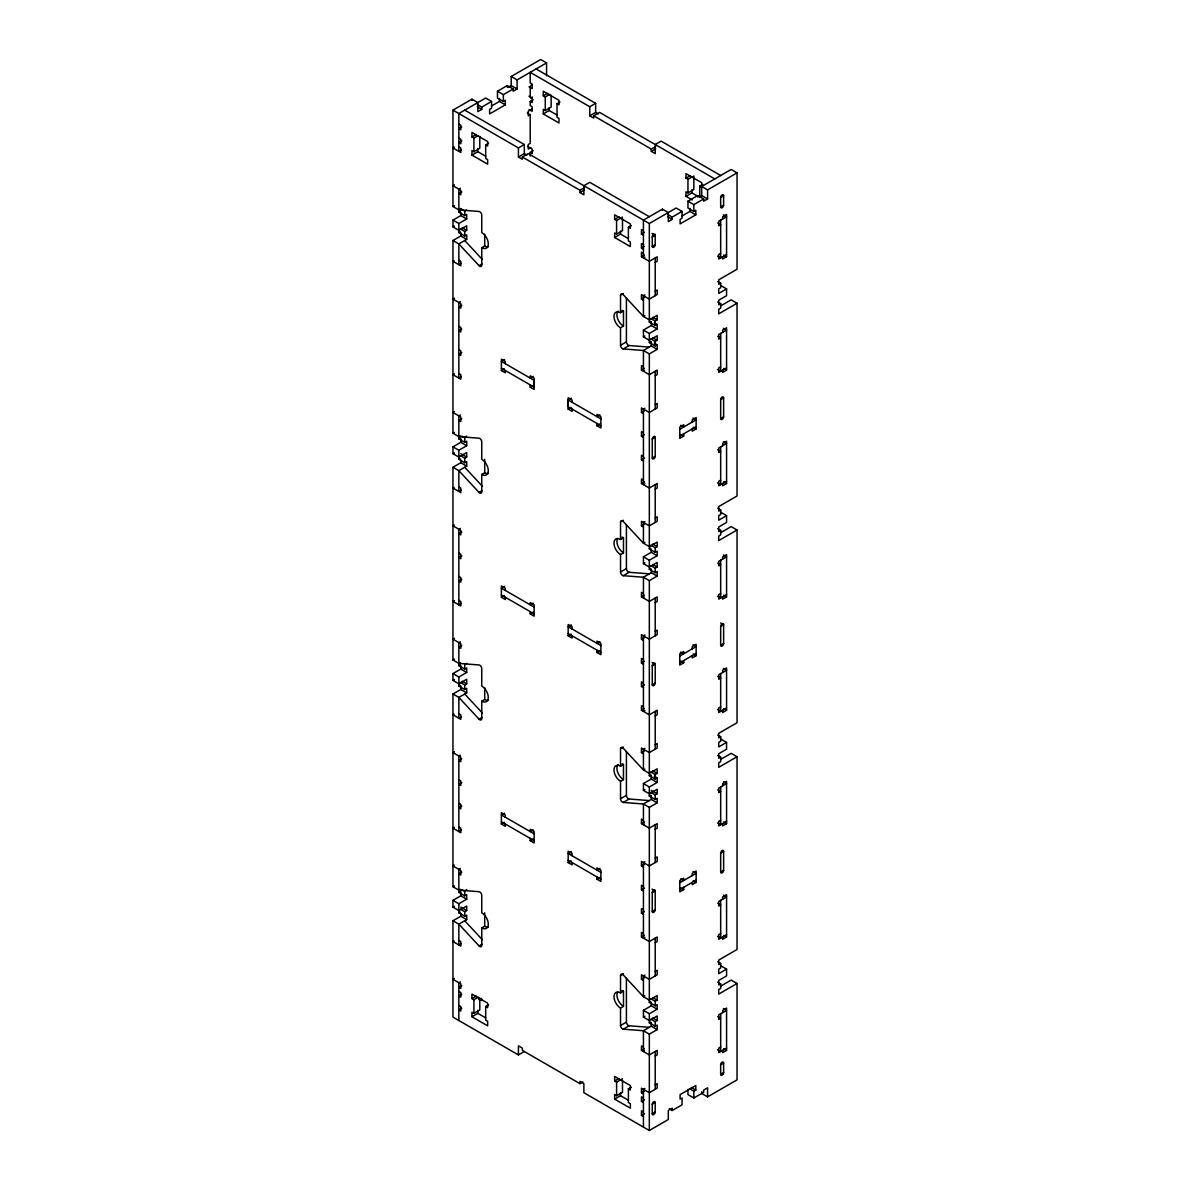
<?xml version="1.0" encoding="UTF-8"?>
<svg xmlns="http://www.w3.org/2000/svg" width="1190" height="1190" viewBox="0 0 1190 1190"><rect width="100%" height="100%" fill="white"/><g stroke="black" fill="none" stroke-linecap="round" stroke-linejoin="round"><path stroke-width="1.5" d="M571.304 398.189L568.165 400.004L568.165 406.802L600.89 425.693M723.282 1073.886L722.94 1074.362A2.425 1.398 -60 0 1 721.229 1075.269L721.11 1075.239A1.592 0.922 -60 0 1 720.664 1074.481L720.679 1064.738A2.083 1.205 -60 0 1 722.152 1062.194A2.083 1.205 -60 0 1 723.624 1063.042L723.624 1072.77A1.592 0.922 -60 0 1 723.282 1073.886M524.314 1051.514L518.423 1054.92L452.959 1017.123L452.959 920.763L458.849 924.169L479.02 945.901A2.782 1.607 60 0 0 481.757 945.395L481.757 927.947A9.252 5.34 60 0 0 488.302 924.154A9.252 5.34 60 0 0 481.757 912.819L481.757 895.371A2.782 1.607 60 0 0 479.02 891.697L458.849 890.15L452.959 886.743L452.959 694.008L458.849 697.414L479.02 719.147A2.782 1.607 60 0 0 481.757 718.656L481.757 701.193A9.252 5.34 60 0 0 488.302 697.414A9.252 5.34 60 0 0 481.757 686.08L481.757 668.616A2.782 1.607 60 0 0 479.02 664.957L458.849 663.395L452.959 660.004L452.959 467.268L458.849 470.675L479.02 492.407A2.782 1.607 60 0 0 481.757 491.901L481.757 474.453A9.252 5.34 60 0 0 488.302 470.66A9.252 5.34 60 0 0 481.757 459.325L481.757 441.877A2.782 1.607 60 0 0 479.02 438.203L458.849 436.656L452.959 433.249L452.959 240.514L458.849 243.92L479.02 265.653A2.782 1.607 60 0 0 481.757 265.162L481.757 247.699A9.252 5.34 60 0 0 488.302 243.92A9.252 5.34 60 0 0 481.757 232.586L481.757 215.122A2.782 1.607 60 0 0 479.02 211.463L458.849 209.901L452.959 206.51L452.959 110.135L471.939 99.187L477.83 102.578L477.83 111.652L481.757 109.391L481.757 107.115L491.574 101.448L491.574 108.245L489.611 109.391L489.611 113.913L505.319 104.854L505.319 100.317L503.355 101.448L497.465 98.041L497.465 91.243L507.282 85.576L513.188 88.982L513.188 91.243L517.115 88.982L517.115 79.909L546.567 62.906L546.567 75.877M517.115 88.982L511.209 85.576L511.209 76.502L540.677 59.5L546.567 62.906M508.026 87.42L511.209 85.576M497.465 91.243L503.355 94.65L513.188 88.982M491.574 105.984L499.428 101.448L505.319 104.854M461.794 126.958L458.849 128.654L460.813 129.784L460.813 125.262L458.849 124.117M461.794 140.941L458.849 142.636L460.813 143.767L460.813 139.245L458.849 138.1M529.014 109.465L532.168 111.28L532.168 106.743L530.205 105.612L530.205 101.448L533.15 99.752M454.431 147.084L452.959 147.932L460.813 152.469L460.813 147.932L458.849 146.801M479.793 136.404L479.793 148.304L473.903 151.71L471.939 150.58L471.939 155.117L487.647 164.175L487.647 159.638L485.684 158.508L485.684 144.912L487.647 146.043L487.647 141.506L471.939 132.432L471.939 136.969L476.357 134.425M551.149 95.215L551.149 107.115L545.258 110.521L543.295 109.391L543.295 113.913L559.003 122.987L559.003 118.45L557.039 117.319L557.039 103.709L559.003 104.854L559.003 100.317L543.295 91.243L543.295 95.78L547.712 93.222M471.939 136.969L473.903 138.1L478.321 135.556M543.295 95.78L545.258 96.911L549.676 94.367M461.304 149.91L458.849 151.338L458.849 113.541L485.684 98.041L491.574 101.448M532.168 109.004L528.241 111.28L528.241 115.802L530.205 114.671L530.205 143.395L528.241 144.525L528.241 149.062L530.859 147.56M485.684 144.912L488.629 143.202M557.039 103.709L559.984 102.013M471.939 155.117L477.83 151.71L485.684 156.247M543.295 113.913L549.185 110.521L557.039 115.058M454.431 184.867L452.959 185.729L460.813 190.251L460.813 194.788L458.849 193.658L461.794 191.962M518.423 147.932L524.314 144.525L524.314 153.599L518.423 157.006L518.423 147.932L452.959 110.135M589.764 106.743L595.654 103.337L595.654 112.41L589.764 115.802L589.764 106.743L530.205 72.352L530.205 82.928L532.168 84.059L532.168 88.596L529.014 86.781M460.322 188.273L458.849 189.121L458.849 212.177L464.74 215.583L466.703 214.438L466.703 218.975L458.849 223.512L452.959 220.105L452.959 226.918L458.849 230.31L466.703 225.788L466.703 230.31L464.74 231.455L460.322 228.897M518.423 157.006L522.351 159.267L522.351 157.006L528.241 153.599L649.323 223.512L676.158 208.012L682.063 211.418L682.063 218.216L680.1 219.362L680.1 223.884L695.808 214.825L695.808 210.288L693.844 211.418L687.954 208.012L687.954 201.214L697.771 195.547L703.662 198.953L703.662 201.214L707.589 198.953L707.589 189.879L737.041 172.877L737.041 269.238L718.715 279.814L718.715 284.351L720.679 283.22L720.679 287.757L718.715 288.887L718.715 293.424L726.569 288.887L726.569 295.7L718.715 300.222L718.715 304.759L720.679 303.629L720.679 308.165L718.715 309.296L718.715 313.833L737.041 303.257L737.041 495.992L718.715 506.568L718.715 511.105L720.679 509.974L720.679 514.511L718.715 515.642L718.715 520.179L726.569 515.642L726.569 522.44L718.715 526.977L718.715 531.514L720.679 530.383L720.679 534.905L718.715 536.05L718.715 540.587L737.041 529.996L737.041 722.732L718.715 733.308L718.715 737.845L720.679 736.714L720.679 741.251L718.715 742.381L718.715 746.918L726.569 742.381L726.569 749.194L718.715 753.716L718.715 758.253L720.679 757.123L720.679 761.659L718.715 762.79L718.715 767.327L737.041 756.751L737.041 949.486L718.715 960.062L718.715 964.599L720.679 963.469L720.679 968.005L718.715 969.136L718.715 973.673L726.569 969.136L726.569 975.934L718.715 980.471L718.715 985.008L720.679 983.877L720.679 988.399L718.715 989.545L718.715 994.081L737.041 983.49L737.041 1079.866L707.589 1096.868L701.698 1093.461L701.698 1091.765M530.205 156.083L530.205 152.469L533.15 150.773M589.764 115.802L593.691 118.078L593.691 115.802L599.582 112.41L714.788 178.917M452.959 206.51L454.431 205.662M458.849 209.901L460.813 208.771M458.849 212.177L460.203 211.404M460.322 208.488L464.74 211.047L466.465 210.05M452.959 220.105L460.813 215.583L466.703 218.975M452.959 226.918L454.431 226.07M458.849 223.512L458.849 232.586L460.203 231.797M452.959 240.514L460.813 235.977L466.703 239.383L466.703 234.846L464.74 235.977L458.849 232.586M466.703 239.383L458.849 243.92L458.849 264.701L461.065 263.436M454.059 260.67L452.959 261.309L460.813 265.846L460.813 261.309L458.849 260.164M522.351 157.006L579.947 190.251L584.364 187.708M593.691 115.802L651.287 149.062L655.705 146.519M481.757 247.699L484.702 246.003A9.252 5.34 60 0 0 488.316 246.836M579.947 190.251L579.947 192.527L584.364 189.969M651.287 149.062L651.287 151.338L655.705 148.78M479.02 265.653L481.965 263.957M454.431 298.244L452.959 299.092L460.813 303.629L460.813 308.165L458.849 307.035L461.794 305.324M460.322 301.65L458.849 302.498L458.849 378.078L461.304 376.665M622.489 218.782L622.489 230.696L616.598 234.088L614.635 232.957L614.635 237.494L630.343 246.568L630.343 242.031L628.38 240.901L628.38 227.29L630.343 228.421L630.343 223.884L614.635 214.825L614.635 219.362L619.053 216.803M707.589 198.953L701.698 195.547L701.698 182.695L685.99 173.621L685.99 178.158L690.408 175.614M614.635 219.362L616.598 220.492L622.489 217.086M685.99 178.158L687.954 179.303L692.372 176.745M628.38 227.29L631.325 225.594M692.268 199.935L685.99 196.305L685.99 191.768L687.954 192.899L693.844 189.508L693.844 175.897M699.735 196.305L699.735 186.101L702.68 184.405M682.063 211.418L672.231 217.086L672.231 219.362L668.304 221.623L668.304 212.549L662.413 209.157L643.433 220.105L643.433 257.903L644.906 257.055M614.635 237.494L620.526 234.088L628.38 238.625M685.99 196.305L691.881 192.899L698.158 196.529M461.794 329.139L458.849 330.835L460.813 331.98L460.813 327.443L458.849 326.298M699.244 196.96L701.698 195.547M643.433 230.696L641.47 229.551L641.47 234.088L644.415 232.392M687.954 201.214L693.844 204.621L703.662 198.953M682.063 215.955L689.917 211.418L695.808 214.825M652.269 236.929L655.214 235.233L652.075 233.418M720.679 197.436L723.624 195.74M643.433 244.679L641.47 243.534L641.47 248.07L644.415 246.375M461.794 352.567L458.849 354.278L460.813 355.408L460.813 350.872L458.849 349.741M652.269 246.375L655.214 244.679L655.214 234.951A1.592 0.922 -60 0 0 654.887 234.222L654.664 234.147A2.425 1.398 -60 0 0 652.953 235.07L652.611 235.531A1.592 0.922 -60 0 0 652.269 236.646L652.269 246.375A2.083 1.205 -60 0 0 653.741 247.222A2.083 1.205 -60 0 0 655.214 244.679M720.679 206.882L723.624 205.186L723.624 195.458A1.592 0.922 -60 0 0 723.282 194.743L722.94 194.639A2.425 1.398 -60 0 0 721.229 195.725L721.006 196.038A1.592 0.922 -60 0 0 720.664 197.153L720.679 206.882A2.083 1.205 -60 0 0 722.152 207.729A2.083 1.205 -60 0 0 723.624 205.186M643.433 253.366L641.47 252.235L641.47 256.772L644.415 255.062M454.431 373.824L452.959 374.671L460.813 379.208L460.813 374.671L458.849 373.541M655.214 262.44L657.178 261.309L657.178 256.772L649.323 261.309L641.47 256.772M504.545 359.633L501.392 361.448L534.131 380.339L534.131 387.152L501.392 368.245M654.232 343.122L657.178 344.817L657.178 349.354L649.323 353.891L643.433 350.485L623.277 348.938A2.782 1.607 60 0 1 620.526 345.279L620.526 327.815A9.252 5.34 60 0 1 613.981 316.481A9.252 5.34 60 0 1 620.526 312.702L620.526 295.239L623.471 293.543M505.319 363.724L505.319 361.448L501.392 359.187L501.392 370.521L504.337 368.826M644.906 294.837L643.433 295.685L643.433 316.481L649.323 319.872L657.178 315.35L657.178 319.872L655.214 321.017L650.796 318.459M655.214 291.163L657.178 290.018L657.178 294.555L649.323 299.092L641.47 294.555L641.47 299.092L644.415 297.396M720.679 253.366L718.715 254.496L718.715 259.033L726.569 254.496M620.526 312.702L623.471 310.992L623.471 326.12L620.526 327.815M454.431 411.621L452.959 412.469L460.813 417.006L460.813 421.543L458.849 420.412L461.794 418.702M722.642 218.975L722.642 216.714L726.569 214.438L726.569 256.772L722.642 259.033L722.642 256.772M460.322 415.012L458.849 415.875L458.849 438.917L464.74 442.323L466.703 441.193L466.703 445.729L458.849 450.266L452.959 446.86L452.959 453.658L458.849 457.064L466.703 452.527L466.703 457.064L464.74 458.195L460.322 455.651M533.15 376.382L530.205 378.078L530.205 375.817L534.131 378.078L534.131 389.413L530.205 387.152L530.205 384.876M644.906 315.633L643.433 316.481L623.277 294.748A2.782 1.607 60 0 0 620.526 295.239M530.205 387.152L533.15 385.441M452.959 433.249L454.431 432.401M649.323 223.512L649.323 322.148L650.677 321.374M458.849 436.656L460.322 435.808M650.796 338.867L655.214 341.426L657.178 340.281L657.178 335.759L649.323 340.281L643.433 336.889L643.433 330.076L651.287 325.554L657.178 328.946L657.178 324.409L654.232 322.713M620.526 345.279L626.416 341.872L626.416 298.095M458.849 438.917L460.203 438.143M649.323 322.148L655.214 325.554L657.178 324.409M461.794 436.09L464.74 437.786L466.703 436.09M452.959 446.86L460.813 442.323L466.703 445.729M643.433 336.889L644.906 336.041M643.433 330.076L649.323 333.483L657.178 328.946M623.277 348.938L629.168 345.531L649.323 347.093M452.959 453.658L454.431 452.81M649.323 333.483L649.323 342.556L650.677 341.768M657.178 349.354L651.287 345.948L643.433 350.485L643.433 371.28L644.549 370.64M720.679 305.889L731.151 299.85L737.041 303.257M458.849 450.266L458.849 459.325L460.084 458.626M649.323 342.556L655.214 345.948L657.178 344.817M452.959 467.268L460.813 462.731L466.703 466.138L466.703 461.601L464.74 462.731L458.849 459.325M466.703 466.138L458.849 470.675L458.849 491.455L461.065 490.176M572.093 402.265L572.093 400.004L568.165 397.728L568.165 409.062L571.111 407.367M643.433 366.743L641.47 365.613L641.47 370.135L644.415 368.439M454.059 487.409L452.959 488.049L460.813 492.586L460.813 488.049L458.849 486.918M481.757 474.453L484.702 472.742A9.252 5.34 60 0 0 488.316 473.575M655.214 375.817L657.178 374.671L657.178 370.135L649.323 374.671L641.47 370.135M599.909 414.923L596.963 416.619L596.963 414.358L600.89 416.619L600.89 427.969L596.963 425.693L596.963 423.432M479.02 492.407L481.965 490.697M596.963 425.693L599.909 423.997M644.906 408.215L643.433 409.062L643.433 484.642L644.906 483.795M655.214 404.526L657.178 403.395L657.178 407.932L649.323 412.469L641.47 407.932L641.47 412.469L644.415 410.773M720.679 366.743L718.715 367.874L718.715 372.411L726.569 367.874M454.431 524.998L452.959 525.846L460.813 530.383L460.813 534.905L458.849 533.774L461.794 532.079M722.642 332.352L722.642 330.076L726.569 327.815L726.569 370.135L722.642 372.411L722.642 370.135M460.322 528.39L458.849 529.238L458.849 604.832L461.304 603.404M643.433 432.877L641.47 431.747L641.47 436.269L644.415 434.573M652.269 439.11L655.214 437.414L655.214 456.305A2.083 1.205 -60 0 1 653.741 458.849A2.083 1.205 -60 0 1 652.269 458.001L652.269 439.11A2.083 1.205 -60 0 1 653.741 436.566A2.083 1.205 -60 0 1 655.214 437.414M720.679 399.617L723.624 397.921L723.624 416.812A2.083 1.205 -60 0 1 722.152 419.371A2.083 1.205 -60 0 1 720.679 418.508L720.679 399.617A2.083 1.205 -60 0 1 722.152 397.073A2.083 1.205 -60 0 1 723.624 397.921M679.773 429.278L696.135 419.832L692.982 418.017M461.794 555.894L458.849 557.589L460.813 558.72L460.813 554.183L458.849 553.053M679.773 436.09L696.135 426.645M643.433 456.305L641.47 455.175L641.47 459.712L644.415 458.001M683.715 433.815L683.715 436.076L679.773 438.351L679.773 427.002L683.715 424.741L683.715 427.002L680.754 425.306M692.223 422.093L692.223 419.832L696.15 417.556L696.15 428.906L692.223 431.167L692.223 428.906M652.269 458.001L655.214 456.305M720.679 418.508L723.624 416.812M461.794 579.322L458.849 581.018L460.813 582.148L460.813 577.611L458.849 576.481M643.433 480.12L641.47 478.975L641.47 483.512L644.415 481.816M454.431 600.578L452.959 601.426L460.813 605.963L460.813 601.426L458.849 600.296M655.214 489.179L657.178 488.049L657.178 483.512L649.323 488.049L641.47 483.512M504.545 586.387L501.392 588.202L534.131 607.093M649.323 353.891L649.323 548.888L655.214 552.294L657.178 551.163L657.178 555.7L649.323 560.237L649.323 569.296L655.214 572.702L657.178 571.572L657.178 576.109L649.323 580.631L643.433 577.239L623.277 575.692A2.782 1.607 60 0 1 620.526 572.018L620.526 554.57A9.252 5.34 60 0 1 613.981 543.22A9.252 5.34 60 0 1 620.526 539.442L620.526 521.994L623.471 520.283M505.319 590.463L505.319 588.202L501.392 585.926L501.392 597.261L504.337 595.565M644.906 521.592L643.433 522.44L643.433 543.22L649.323 546.627L657.178 542.09L657.178 546.627L655.214 547.757L650.796 545.213M655.214 517.903L657.178 516.772L657.178 521.309L649.323 525.846L641.47 521.309L641.47 525.846L644.415 524.136M720.679 480.12L718.715 481.251L718.715 485.788L726.569 481.251M620.526 539.442L623.471 537.746L623.471 552.859L620.526 554.57M454.431 638.361L452.959 639.223L460.813 643.745L460.813 648.282L458.849 647.152L461.794 645.456M722.642 445.729L722.642 443.454L726.569 441.193L726.569 483.512L722.642 485.788L722.642 483.512M460.322 641.767L458.849 642.615L458.849 665.671L464.74 669.077L466.703 667.932L466.703 672.469L458.849 677.006L452.959 673.6L452.959 680.412L458.849 683.804L466.703 679.282L466.703 683.804L464.74 684.949L460.322 682.391M533.15 603.122L530.205 604.832L530.205 602.557L534.131 604.832L534.131 616.167L530.205 613.891L530.205 611.63M644.906 542.372L643.433 543.22L623.277 521.488A2.782 1.607 60 0 0 620.526 521.994M530.205 613.891L533.15 612.196M452.959 660.004L454.431 659.156M649.323 548.888L650.677 548.114M458.849 663.395L460.322 662.547M650.796 565.622L655.214 568.165L657.178 567.035L657.178 562.498L649.323 567.035L643.433 563.629L643.433 556.831L651.287 552.294L657.178 555.7M620.526 572.018L626.416 568.612L626.416 524.835M458.849 665.671L460.203 664.898M466.703 663.395L464.74 664.541L464.74 669.077M452.959 673.6L460.813 669.077L466.703 672.469M643.433 563.629L644.906 562.781M623.277 575.692L629.168 572.286L649.323 573.833M452.959 680.412L454.431 679.564M649.323 569.296L650.677 568.523M657.178 576.109L651.287 572.702L643.433 577.239L643.433 598.02L644.549 597.38M720.679 532.644L731.151 526.605L737.041 529.996M458.849 677.006L458.849 686.08L460.203 685.291M571.304 624.928L568.165 626.743L600.89 645.635M452.959 694.008L460.813 689.471L466.703 692.878L466.703 688.341L464.74 689.471L458.849 686.08M466.703 692.878L458.849 697.414L458.849 718.195L461.065 716.93M572.093 629.004L572.093 626.743L568.165 624.482L568.165 635.817L571.111 634.106M643.433 593.483L641.47 592.352L641.47 596.889L644.415 595.193M454.059 714.164L452.959 714.803L460.813 719.34L460.813 714.803L458.849 713.658M481.757 701.193L484.702 699.497A9.252 5.34 60 0 0 488.316 700.33M655.214 602.557L657.178 601.426L657.178 596.889L649.323 601.426L641.47 596.889M599.909 641.678L596.963 643.374L596.963 641.098L600.89 643.374L600.89 654.708L596.963 652.447L596.963 650.171M479.02 719.147L481.965 717.451M596.963 652.447L599.909 650.737M644.906 634.969L643.433 635.817L643.433 711.397L644.906 710.549M655.214 631.28L657.178 630.15L657.178 634.687L649.323 639.209L641.47 634.687L641.47 639.209L644.415 637.513M720.679 593.483L718.715 594.628L718.715 599.15L726.569 594.628M454.431 751.738L452.959 752.586L460.813 757.123L460.813 761.659L458.849 760.529L461.794 758.818M722.642 559.092L722.642 556.831L726.569 554.57L726.569 596.889L722.642 599.15L722.642 596.889M460.322 755.144L458.849 755.992L458.849 831.572L461.304 830.159M643.433 659.617L641.47 658.486L641.47 663.023L644.415 661.328M652.269 665.865L655.214 664.154L655.214 683.045A2.083 1.205 -60 0 1 653.741 685.604A2.083 1.205 -60 0 1 652.269 684.756L652.269 665.865A2.083 1.205 -60 0 1 653.741 663.306A2.083 1.205 -60 0 1 655.214 664.154L652.075 662.339M720.679 626.371L723.624 624.661L723.624 643.567A2.083 1.205 -60 0 1 722.152 646.111A2.083 1.205 -60 0 1 720.679 645.263L720.679 626.371A2.083 1.205 -60 0 1 722.152 623.813A2.083 1.205 -60 0 1 723.624 624.661L720.679 622.965M679.773 656.032L696.135 646.587L692.982 644.772M461.794 782.633L458.849 784.329L460.813 785.474L460.813 780.938L458.849 779.792M679.773 662.83L696.135 653.384M643.433 683.045L641.47 681.915L641.47 686.452L644.415 684.756M683.715 660.554L683.715 662.83L679.773 665.091L679.773 653.756L683.715 651.495L683.715 653.756L680.754 652.061M692.223 648.847L692.223 646.572L696.15 644.311L696.15 655.645L692.223 657.906L692.223 655.645M652.269 684.756L655.214 683.045M720.679 645.263L723.624 643.567M461.794 806.061L458.849 807.772L460.813 808.902L460.813 804.366L458.849 803.235M643.433 706.86L641.47 705.73L641.47 710.266L644.415 708.556M454.431 827.318L452.959 828.166L460.813 832.702L460.813 828.166L458.849 827.035M655.214 715.934L657.178 714.803L657.178 710.266L649.323 714.803L641.47 710.266M504.545 813.127L501.392 814.942L534.131 833.833M654.232 776.207L657.178 777.903L657.178 782.44L649.323 786.977L649.323 796.05L655.214 799.442L657.178 798.311L657.178 802.848L649.323 807.385L643.433 803.979L623.277 802.432A2.782 1.607 60 0 1 620.526 798.773L620.526 781.309A9.252 5.34 60 0 1 613.981 769.975A9.252 5.34 60 0 1 620.526 766.196L620.526 748.733L623.471 747.037M505.319 817.218L505.319 814.942L501.392 812.681L501.392 824.016L504.337 822.32M644.906 748.332L643.433 749.194L643.433 769.975L649.323 773.366L657.178 768.844L657.178 773.366L655.214 774.511L650.796 771.953M655.214 744.657L657.178 743.512L657.178 748.049L649.323 752.586L641.47 748.049L641.47 752.586L644.415 750.89M720.679 706.86L718.715 707.99L718.715 712.527L726.569 707.99M620.526 766.196L623.471 764.486L623.471 779.614L620.526 781.309M454.431 865.115L452.959 865.963L460.813 870.5L460.813 875.037L458.849 873.906L461.794 872.196M722.642 672.469L722.642 670.208L726.569 667.932L726.569 710.266L722.642 712.527L722.642 710.266M460.322 868.522L458.849 869.369L458.849 892.411L464.74 895.817L466.703 894.687L466.703 899.223L458.849 903.76L452.959 900.354L452.959 907.152L458.849 910.558L466.703 906.021L466.703 910.558L464.74 911.689L460.322 909.145M533.15 829.876L530.205 831.572L530.205 829.311L534.131 831.572L534.131 842.907L530.205 840.646L530.205 838.37M644.906 769.127L643.433 769.975L623.277 748.242A2.782 1.607 60 0 0 620.526 748.733M530.205 840.646L533.15 838.935M452.959 886.743L454.431 885.895M649.323 580.631L649.323 775.642L650.677 774.868M458.849 890.15L460.322 889.302M650.796 792.361L655.214 794.92L657.178 793.775L657.178 789.253L649.323 793.775L643.433 790.383L643.433 783.57L651.287 779.048L657.178 782.44M620.526 798.773L626.416 795.366L626.416 751.589M458.849 892.411L460.084 891.712M649.323 775.642L655.214 779.048L657.178 777.903M461.794 889.584L464.74 891.28L466.703 889.584M452.959 900.354L460.813 895.817L466.703 899.223M643.433 790.383L644.906 789.535M623.277 802.432L629.168 799.025L649.323 800.587M452.959 907.152L454.431 906.304M649.323 796.05L650.677 795.262M657.178 802.848L651.287 799.442L643.433 803.979L643.433 824.774L644.549 824.135M720.679 759.399L731.151 753.344L737.041 756.751M458.849 903.76L458.849 912.819L460.084 912.12M571.304 851.683L568.165 853.498L600.89 872.389M452.959 920.763L460.813 916.226L466.703 919.632L466.703 915.095L464.74 916.226L458.849 912.819M466.703 919.632L458.849 924.169L458.849 944.949L461.065 943.67M572.093 855.759L572.093 853.498L568.165 851.222L568.165 862.557L571.111 860.861M643.433 820.237L641.47 819.107L641.47 823.629L644.415 821.933M454.059 940.903L452.959 941.543L460.813 946.08L460.813 941.543L458.849 940.412M481.757 927.947L484.702 926.236A9.252 5.34 60 0 0 488.316 927.07M655.214 829.311L657.178 828.166L657.178 823.629L649.323 828.166L641.47 823.629M599.909 868.417L596.963 870.113L596.963 867.852L600.89 870.113L600.89 881.463L596.963 879.187L596.963 876.926M479.02 945.901L481.965 944.191M596.963 879.187L599.909 877.491M644.906 861.709L643.433 862.557L643.433 938.136L644.906 937.289M655.214 858.02L657.178 856.889L657.178 861.426L649.323 865.963L641.47 861.426L641.47 865.963L644.415 864.267M720.679 820.237L718.715 821.368L718.715 825.905L726.569 821.368M454.431 978.492L452.959 979.34L460.813 983.877L460.813 988.414L458.849 987.269L461.794 985.573M722.642 785.846L722.642 783.57L726.569 781.309L726.569 823.629L722.642 825.905L722.642 823.629M460.322 981.884L458.849 982.732L458.849 1020.529M643.433 886.371L641.47 885.241L641.47 889.763L644.415 888.067M461.794 994.26L458.849 995.97L460.813 997.101L460.813 992.564L458.849 991.434M652.269 892.604L655.214 890.908L655.214 909.8A2.083 1.205 -60 0 1 653.741 912.343A2.083 1.205 -60 0 1 652.269 911.495L652.269 892.604A2.083 1.205 -60 0 1 653.741 890.061A2.083 1.205 -60 0 1 655.214 890.908L652.075 889.094M720.679 853.111L723.624 851.415L723.624 870.307A2.083 1.205 -60 0 1 722.152 872.865A2.083 1.205 -60 0 1 720.679 872.002L720.679 853.111A2.083 1.205 -60 0 1 722.152 850.567A2.083 1.205 -60 0 1 723.624 851.415M479.793 998.038L479.793 1009.953L473.903 1013.345L471.939 1012.214L471.939 1016.751L487.647 1025.825L487.647 1021.288L485.684 1020.157L485.684 1006.547L487.647 1007.677L487.647 1003.14L471.939 994.081L471.939 998.603L476.357 996.06M471.939 998.603L473.903 999.749L478.321 997.19M461.794 1008.242L458.849 1009.953L460.813 1011.084L460.813 1006.547L458.849 1005.416M679.773 882.772L696.135 873.326L692.982 871.511M479.064 999.793L481.266 998.514M679.773 889.584L696.135 880.139M643.433 909.8L641.47 908.669L641.47 913.206L644.415 911.495M683.715 887.309L683.715 889.57L679.773 891.845L679.773 880.496L683.715 878.235L683.715 880.496L680.754 878.8M692.223 875.587L692.223 873.326L696.15 871.05L696.15 882.4L692.223 884.661L692.223 882.4M485.684 1006.547L488.629 1004.851M652.269 911.495L655.214 909.8M720.679 872.002L723.624 870.307M471.939 1016.751L477.83 1013.345L485.684 1017.881M643.433 933.615L641.47 932.469L641.47 937.006L644.415 935.31M655.214 942.673L657.178 941.543L657.178 937.006L649.323 941.543L641.47 937.006M649.323 807.385L649.323 1002.382L655.214 1005.788L657.178 1004.658L657.178 1009.194L649.323 1013.731L649.323 1022.79L655.214 1026.197L657.178 1025.066L657.178 1029.603L649.323 1034.14L643.433 1030.733L623.277 1029.186A2.782 1.607 60 0 1 620.526 1025.512L620.526 1008.064A9.252 5.34 60 0 1 613.981 996.714A9.252 5.34 60 0 1 620.526 992.936L620.526 975.488L623.471 973.777M644.906 975.086L643.433 975.934L643.433 996.714L649.323 1000.121L657.178 995.584L657.178 1000.121L655.214 1001.251L650.796 998.707M655.214 971.397L657.178 970.266L657.178 974.803L649.323 979.34L641.47 974.803L641.47 979.34L644.415 977.63M720.679 933.615L718.715 934.745L718.715 939.282L726.569 934.745M620.526 992.936L623.471 991.24L623.471 1006.353L620.526 1008.064M722.642 899.223L722.642 896.948L726.569 894.687L726.569 937.006L722.642 939.282L722.642 937.006M644.906 995.866L643.433 996.714L623.277 974.982A2.782 1.607 60 0 0 620.526 975.488M649.323 1002.382L650.677 1001.608M650.796 1019.116L655.214 1021.66L657.178 1020.529L657.178 1015.992L649.323 1020.529L643.433 1017.123L643.433 1010.325L651.287 1005.788L657.178 1009.194M620.526 1025.512L626.416 1022.106L626.416 978.329M643.433 1017.123L644.906 1016.275M623.277 1029.186L629.168 1025.78L649.323 1027.327M649.323 1022.79L650.677 1022.017M657.178 1029.603L651.287 1026.197L643.433 1030.733L643.433 1051.514L644.549 1050.874M720.679 986.138L731.151 980.099L737.041 983.49M518.423 1054.92L518.423 1045.846L522.351 1048.122L522.351 1050.383L579.947 1083.644L582.892 1081.933M643.433 1046.977L641.47 1045.846L641.47 1050.383L644.415 1048.688M655.214 1056.051L657.178 1054.92L657.178 1050.383L649.323 1054.92L641.47 1050.383M622.489 1080.431L622.489 1092.331L616.598 1095.737L614.635 1094.592L614.635 1099.129L630.343 1108.202L630.343 1103.666L628.38 1102.535L628.38 1088.924L630.343 1090.07L630.343 1085.533L614.635 1076.459L614.635 1080.996L619.053 1078.438M614.635 1080.996L616.598 1082.127L622.489 1078.72M628.38 1088.924L631.325 1087.229M614.635 1099.129L620.526 1095.737L628.38 1100.274M644.906 1088.463L643.433 1089.311L643.433 1127.094M655.214 1084.774L657.178 1083.644L657.178 1088.181L649.323 1092.703L641.47 1088.181L641.47 1092.703L644.415 1091.007M720.679 1046.977L718.715 1048.122L718.715 1052.644L726.569 1048.122M722.642 1012.586L722.642 1010.325L726.569 1008.064L726.569 1050.383L722.642 1052.644L722.642 1050.383M643.433 1097.998L641.47 1096.868L641.47 1101.405L644.415 1099.694M652.269 1104.231L655.214 1102.535A2.083 1.205 -60 0 0 653.741 1101.687A2.083 1.205 -60 0 0 652.269 1104.231L652.269 1113.959A1.592 0.922 -60 0 0 652.611 1114.688L652.953 1114.777A2.425 1.398 -60 0 0 654.664 1113.691L654.887 1113.379A1.592 0.922 -60 0 0 655.229 1112.263L655.214 1102.535M720.679 1064.738L723.624 1063.042M643.433 1111.981L641.47 1110.85L641.47 1115.387L644.415 1113.676M652.269 1113.676L655.214 1111.981M720.679 1074.198L723.624 1072.487M689.427 1088.642L693.844 1091.2L695.808 1090.07L695.808 1085.533L680.1 1094.592L680.1 1099.129L682.063 1097.998L682.063 1104.796L672.231 1110.478L669.286 1108.768M687.954 1089.49L687.954 1094.592L693.844 1097.998L703.662 1092.331L703.662 1090.07L707.589 1087.794L707.589 1096.868M579.947 1083.644L579.947 1081.368L583.874 1083.644L583.874 1092.703L649.323 1130.5L668.304 1119.537L668.304 1110.478L672.231 1108.202L672.231 1110.478M737.041 172.877L731.151 169.471L701.698 186.473L707.589 189.879M536.095 68.946L595.654 103.337M720.679 175.51L661.105 141.134L655.214 144.525L655.214 153.599L651.287 151.338M595.654 112.41L598.273 113.913M511.209 76.502L517.115 79.909M699.735 186.101L701.698 187.232M529.014 96.226L532.168 98.041L532.168 102.578L530.205 101.448M723.431 214.899L726.569 216.714L718.715 221.251L718.715 225.773L720.679 224.642L717.734 222.946M527.259 112.976L530.205 114.671M477.339 104.571L481.757 107.115M667.813 214.542L672.231 217.086M477.339 106.832L481.757 109.391M667.813 216.803L672.231 219.362M723.624 255.062L726.569 256.772M464.74 110.135L524.314 144.525M527.453 146.34L532.168 149.062L532.168 153.599L530.205 152.469M649.323 216.714L589.764 182.323L583.874 185.714L583.874 194.788L579.947 192.527M717.54 256.088L720.679 257.903L720.679 220.105M524.314 153.599L526.932 155.117M641.47 234.088L643.433 235.233M717.734 281.524L720.679 283.22M720.679 285.496L726.569 288.887M641.47 248.07L643.433 249.216M717.734 301.933L720.679 303.629M723.431 328.276L726.569 330.076L718.715 334.613L718.715 339.15L720.679 338.02L717.734 336.324M641.47 299.092L643.433 300.222M652.76 317.328L657.178 319.872M723.624 368.439L726.569 370.135M717.54 369.465L720.679 371.28L720.679 333.483M462.285 227.766L466.703 230.31M652.76 337.737L657.178 340.281M723.431 441.639L726.569 443.454L718.715 447.99L718.715 452.527L720.679 451.397L717.734 449.686M693.205 427.195L696.15 428.906M680.754 434.38L683.715 436.076M641.47 412.469L643.433 413.599M723.624 481.816L726.569 483.512M641.47 436.269L643.433 437.414M717.54 482.843L720.679 484.642L720.679 446.86M568.165 400.004L600.89 418.895M501.392 370.521L505.319 372.782L505.319 370.521M568.165 409.062L572.093 411.338L572.093 409.062M641.47 459.712L643.433 460.842M717.734 508.264L720.679 509.974M720.679 512.236L726.569 515.642M717.734 528.672L720.679 530.383M723.431 555.016L726.569 556.831L718.715 561.368L718.715 565.904L720.679 564.759L717.734 563.063M641.47 525.846L643.433 526.977M652.76 544.068L657.178 546.627M723.624 595.193L726.569 596.889M717.54 596.205L720.679 598.02L720.679 560.237M643.433 556.831L649.323 560.237M460.813 453.658L466.703 457.064M652.76 564.476L657.178 567.035M723.431 668.393L726.569 670.208L718.715 674.745L718.715 679.267L720.679 678.136L717.734 676.441M693.205 653.95L696.15 655.645M680.754 661.119L683.715 662.83M641.47 639.209L643.433 640.354M723.624 708.556L726.569 710.266M641.47 663.023L643.433 664.154M717.54 709.582L720.679 711.397L720.679 673.6M501.392 595L534.131 613.891M568.165 633.541L600.89 652.447M501.392 597.261L505.319 599.537L505.319 597.261M568.165 635.817L572.093 638.078L572.093 635.817M641.47 686.452L643.433 687.582M717.734 735.018L720.679 736.714M720.679 738.99L726.569 742.381M717.734 755.427L720.679 757.123M723.431 781.77L726.569 783.57L718.715 788.107L718.715 792.644L720.679 791.514L717.734 789.818M641.47 752.586L643.433 753.716M652.76 770.823L657.178 773.366M723.624 821.933L726.569 823.629M717.54 822.959L720.679 824.774L720.679 786.977M643.433 783.57L649.323 786.977M462.285 681.26L466.703 683.804M651.287 790.383L657.178 793.775M723.431 895.133L726.569 896.948L718.715 901.485L718.715 906.021L720.679 904.891L717.734 903.18M693.205 880.689L696.15 882.4M680.754 887.874L683.715 889.57M641.47 865.963L643.433 867.093M723.624 935.31L726.569 937.006M641.47 889.763L643.433 890.908M717.54 936.337L720.679 938.136L720.679 900.354M501.392 821.755L534.131 840.646M568.165 860.296L600.89 879.187M501.392 824.016L505.319 826.277L505.319 824.016M568.165 862.557L572.093 864.832L572.093 862.557M641.47 913.206L643.433 914.337M717.734 961.758L720.679 963.469M720.679 965.73L726.569 969.136M717.734 982.167L720.679 983.877M723.431 1008.51L726.569 1010.325L718.715 1014.862L718.715 1019.399L720.679 1018.268L717.734 1016.558M641.47 979.34L643.433 980.471M652.76 997.577L657.178 1000.121M723.624 1048.688L726.569 1050.383M717.54 1049.699L720.679 1051.514L720.679 1013.731M643.433 1010.325L649.323 1013.731M460.813 907.152L466.703 910.558M652.76 1017.971L657.178 1020.529M691.39 1087.511L695.808 1090.07M478.811 998.797L481.757 1000.507L481.757 998.945M641.47 1092.703L643.433 1093.848M641.47 1101.405L643.433 1102.535M641.47 1115.387L643.433 1116.518M464.74 240.514L482.381 259.539M464.74 467.268L482.381 486.279M464.74 694.008L482.381 713.033M464.74 920.763L482.381 939.773M697.771 195.547L697.771 196.96M693.844 204.621L693.844 211.418M693.844 1091.2L693.844 1097.998M691.881 189.879L691.881 192.899M689.917 208.399L689.917 211.418M687.954 179.303L687.954 192.899M662.413 209.157L662.413 210.422M655.214 257.903L655.214 295.685M655.214 321.017L655.214 325.554M655.214 341.426L655.214 345.948M655.214 371.28L655.214 409.062M655.214 484.642L655.214 522.44M655.214 547.757L655.214 552.294M655.214 568.165L655.214 572.702M655.214 598.02L655.214 635.817M655.214 711.397L655.214 749.194M655.214 774.511L655.214 779.048M655.214 794.92L655.214 799.442M655.214 824.774L655.214 862.557M655.214 938.136L655.214 975.934M655.214 1001.251L655.214 1005.788M655.214 1021.66L655.214 1026.197M655.214 1051.514L655.214 1089.311M651.287 321.865L651.287 325.554M651.287 341.991L651.287 345.948M651.287 549.17L651.287 552.294M651.287 569.296L651.287 572.702M651.287 775.359L651.287 779.048M651.287 795.485L651.287 799.442M651.287 1002.664L651.287 1005.788M651.287 1022.79L651.287 1026.197M649.323 1034.14L649.323 1130.5M620.526 231.068L620.526 234.088M620.526 1092.703L620.526 1095.737M616.598 220.492L616.598 234.088M616.598 1082.127L616.598 1095.737M549.185 107.502L549.185 110.521M545.258 96.911L545.258 110.521M507.282 85.576L507.282 86.989M503.355 94.65L503.355 101.448M499.428 98.428L499.428 101.448M484.702 234.237L484.702 246.003M484.702 459.31L484.702 472.742M484.702 687.731L484.702 699.497M484.702 912.804L484.702 926.236M477.83 148.69L477.83 151.71M477.83 1010.325L477.83 1013.345M473.903 138.1L473.903 151.71M473.903 999.749L473.903 1013.345M471.939 99.187L471.939 100.451M464.74 211.047L464.74 215.583M464.74 231.455L464.74 235.977M464.74 437.786L464.74 442.323M464.74 458.195L464.74 462.731M464.74 684.949L464.74 689.471M464.74 891.28L464.74 895.817M464.74 911.689L464.74 916.226M460.813 212.46L460.813 215.583M460.813 232.586L460.813 235.977M460.813 438.634L460.813 442.323M460.813 459.89L460.813 462.731M460.813 665.671L460.813 669.077M460.813 686.08L460.813 689.471M460.813 891.845L460.813 895.817M460.813 913.385L460.813 916.226M629.168 1025.78A2.782 1.607 60 0 1 626.416 1022.106M623.471 1006.353A9.252 5.34 60 0 1 617.655 991.984M622.043 990.601A9.252 5.34 60 0 1 623.471 991.24M629.168 799.025A2.782 1.607 60 0 1 626.416 795.366M623.471 779.614A9.252 5.34 60 0 1 617.655 772.146A9.252 5.34 60 0 1 618.145 764.575M622.043 763.846A9.252 5.34 60 0 1 623.471 764.486M629.168 572.286A2.782 1.607 60 0 1 626.416 568.612M623.471 552.859A9.252 5.34 60 0 1 617.655 538.49M622.043 537.106A9.252 5.34 60 0 1 623.471 537.746M629.168 345.531A2.782 1.607 60 0 1 626.416 341.872M623.471 326.12A9.252 5.34 60 0 1 617.655 318.652A9.252 5.34 60 0 1 618.145 311.081M622.043 310.352A9.252 5.34 60 0 1 623.471 310.992M532.48 97.015A2.083 1.205 -60 0 1 530.978 97.967A2.083 1.205 -60 0 1 530.205 96.911L530.205 87.182A1.592 0.922 -60 0 1 530.532 86.082L530.874 85.591A2.425 1.398 -60 0 1 532.466 84.683"/></g></svg>
